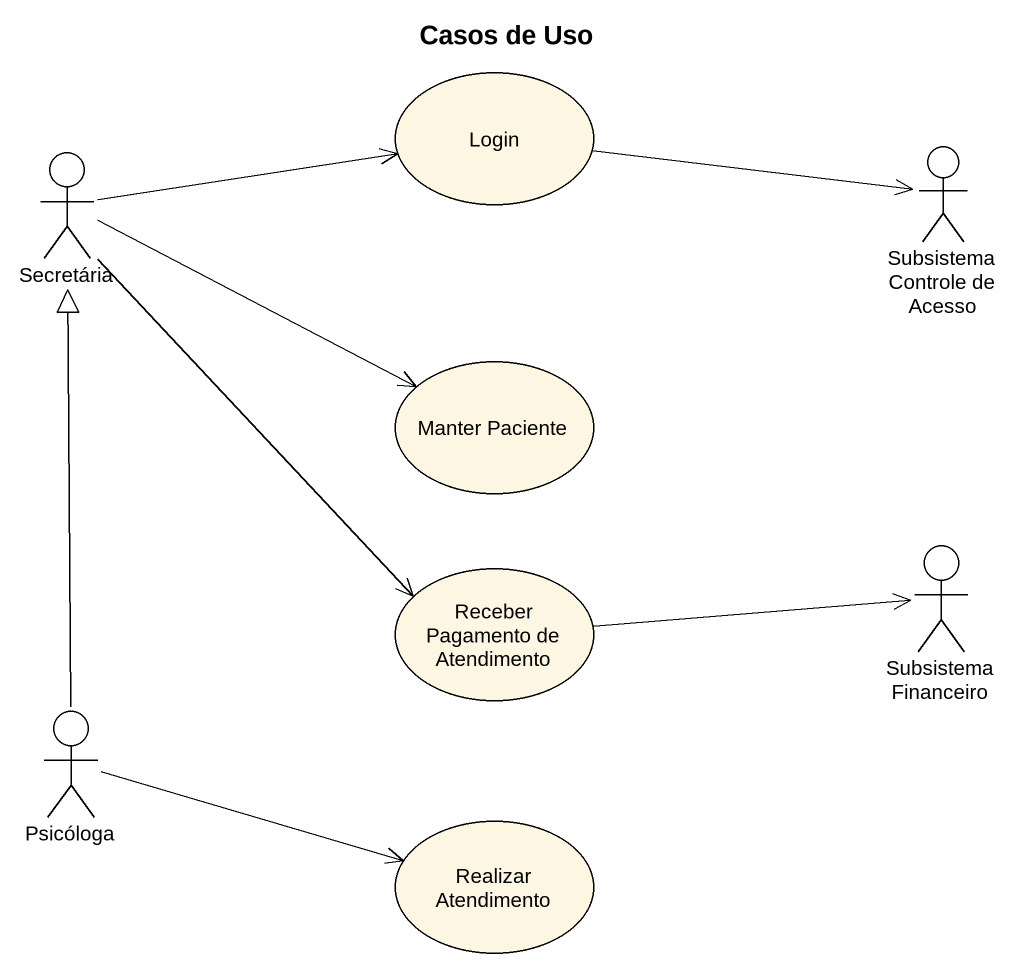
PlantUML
@startuml
title Casos de Uso
usecase Login
actor Secretária
actor "Subsistema Controle de Acesso" as Subsistema_Controle_de
usecase "Manter Paciente" as Manter_Paciente
actor "Subsistema Financeiro" as Subsistema_Financeiro
usecase "Receber Pagamento de Atendimento" as Receber_Pagamento_de
actor Psicóloga
usecase "Realizar Atendimento" as Realizar_Atendimento
Login -right-> Subsistema_Controle_de
Secretária -right-> Login
Secretária -right-> Manter_Paciente
Secretária --> Receber_Pagamento_de
Receber_Pagamento_de -right-> Subsistema_Financeiro
Psicóloga -up-|> Secretária
Psicóloga -right-> Realizar_Atendimento
@enduml
